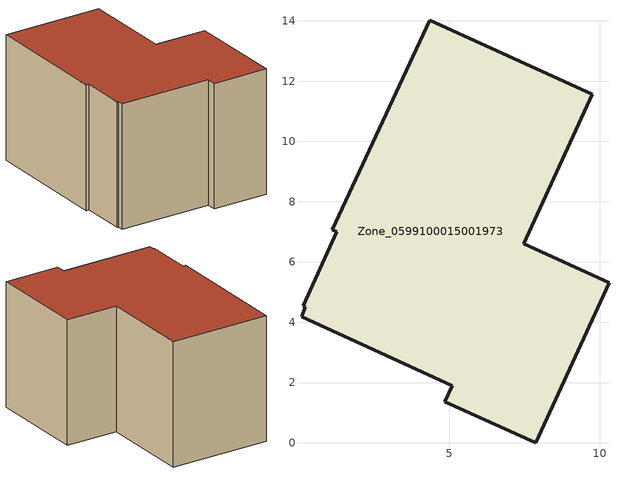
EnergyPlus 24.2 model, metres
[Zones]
Zone_0599100015001973
 floor ground (C_G): 1.12,7.07 4.35,14.02 9.74,11.56 7.47,6.6 10.3,5.31 7.87,0 4.85,1.36 5.09,1.9 0.1,4.19 0.23,4.51 0.15,4.55 1.27,7 z0.85
 wall outside (C_F): 4.35,14.02 1.12,7.07 1.27,7 0.15,4.55 0.23,4.51 0.1,4.19 5.09,1.9 4.85,1.36 7.87,0 10.3,5.31 7.47,6.6 9.74,11.56 4.35,14.02 z0.85:8.18
 roof outside (C_R): 0.15,4.55 0.23,4.51 0.1,4.19 5.09,1.9 4.85,1.36 7.87,0 10.3,5.31 7.47,6.6 9.74,11.56 4.35,14.02 1.12,7.07 1.27,7 z8.18
[BUILDING]
Pand.0599100015001973: North Axis=0; Terrain=City; Loads Convergence Tolerance Value=0.04; Temperature Convergence Tolerance Value=0.4; Solar Distribution=FullExterior; Maximum Number of Warmup Days=25; Minimum Number of Warmup Days=1
[Site:Location]
Rotterdam.The.Hague.AP_ZH_NLD Design_Conditions: Latitude=51.96; Longitude=4.45; Time Zone=1; Elevation=-4.5
[SITE:GROUNDTEMPERATURE:BUILDINGSURFACE]
18, 18, 18, 18, 18, 18, 18, 18, 18, 18, 18, 18
[MATERIAL] Thermal Absorptance=0.9; Solar Absorptance=0.7; Visible Absorptance=0.7
Name | Roughness | Thickness | Conductivity | Density | Specific Heat
G.TC.1965-1974 | MediumSmooth | 0.15 | 0.882353 | 540 | 1210
F.TC.1965-1974 | Rough | 0.3 | 0.697674 | 1920 | 840
R.TC.1965-1974 | MediumRough | 0.2 | 0.232558 | 1500 | 1000
[CONSTRUCTION]
C_G: G.TC.1965-1974
C_F: F.TC.1965-1974
C_R: R.TC.1965-1974
[ZONE]
Zone_0599100015001973: Type=1; Multiplier=1; Ceiling Height=Autocalculate; Volume=Autocalculate; Floor Area=autocalculate; Part of Total Floor Area=Yes
[ZONEINFILTRATION:DESIGNFLOWRATE]
Infil_Zone_0599100015001973: Zone or ZoneList or Space or SpaceList=Zone_0599100015001973; Schedule=AlwaysOn; Design Flow Rate Calculation Method=Flow/Area; Flow Rate per Floor Area=0.003; Constant Term Coefficient=1; Temperature Term Coefficient=0; Velocity Term Coefficient=0; Velocity Squared Term Coefficient=0
[HVACTEMPLATE:ZONE:IDEALLOADSAIRSYSTEM]
Zone_0599100015001973: Maximum Heating Supply Air Temperature=50; Minimum Cooling Supply Air Temperature=13; Maximum Heating Supply Air Humidity Ratio=0.0156; Minimum Cooling Supply Air Humidity Ratio=0.0077; Heating Limit=NoLimit; Cooling Limit=NoLimit; Dehumidification Control Type=ConstantSensibleHeatRatio; Cooling Sensible Heat Ratio=0.7; Dehumidification Setpoint=60; Humidification Control Type=None; Humidification Setpoint=30; Outdoor Air Method=None; Outdoor Air Flow Rate per Person=0.00944; Outdoor Air Flow Rate per Zone Floor Area=0; Outdoor Air Flow Rate per Zone=0; Demand Controlled Ventilation Type=None; Outdoor Air Economizer Type=NoEconomizer; Heat Recovery Type=None; Sensible Heat Recovery Effectiveness=0.7; Latent Heat Recovery Effectiveness=0.65
[ZONECONTROL:THERMOSTAT]
ThermostatControl_Zone_0599100015001973: Zone or ZoneList=Zone_0599100015001973; Control Type Schedule=DualSetpointControlType; Control 1=Thermostat_Zone_0599100015001973; Temperature Difference Between Cutout And Setpoint=0
[THERMOSTATSETPOINT:DUALSETPOINT]
Thermostat_Zone_0599100015001973: Heating Setpoint Temperature Schedule=HeatingSetpoint_Zone_0599100015001973; Cooling Setpoint Temperature Schedule=CoolingSetpoint_Zone_0599100015001973
[SCHEDULE:COMPACT]
HeatingSetpoint_Zone_0599100015001973: Through: 12/31, For: AllDays, Until: 24:00, 21
CoolingSetpoint_Zone_0599100015001973: Through: 12/31, For: AllDays, Until: 24:00, 24
DualSetpointControlType: Through: 12/31, For: AllDays, Until: 24:00, 4
AlwaysOn: Through: 12/31, For: AllDays, Until: 24:00, 1
